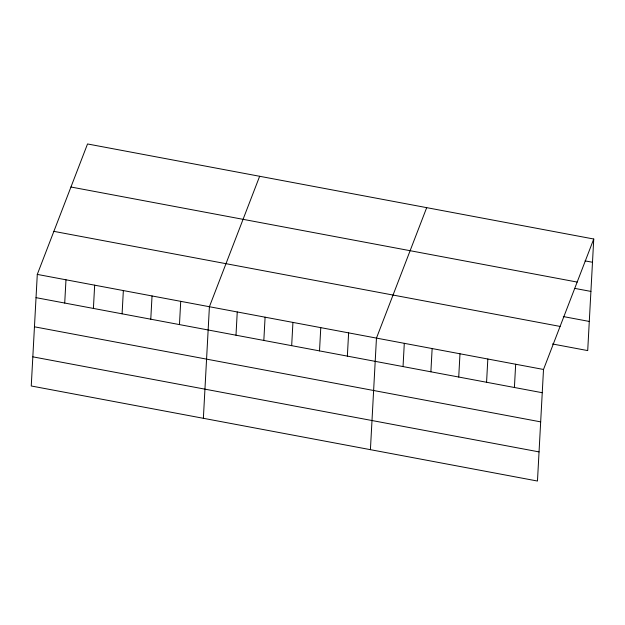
<?xml version="1.0" encoding="UTF-8"?>
<svg xmlns="http://www.w3.org/2000/svg" width="625" height="625" viewBox="0 0 625 625"><rect width="100%" height="100%" fill="white"/><g stroke="black" fill="none" stroke-linecap="round" stroke-linejoin="round"><path stroke-width="0.94" d="M37.289 274.406L31.25 385.984L537.469 481.039L543.508 369.469L593.75 239.016L87.531 143.961L37.289 274.406L543.508 369.469M64.719 303.047L65.977 279.797M93.406 308.43L94.664 285.18M122.094 313.82L123.352 290.57M150.773 319.203L152.039 295.953M179.461 324.594L180.719 301.344M203.367 418.305L209.406 306.727L259.648 176.281M235.992 335.211L237.25 311.961M263.828 340.438L265.094 317.188M291.672 345.664L292.93 322.414M319.516 350.891L320.773 327.641M347.359 356.117L348.617 332.875M370.414 449.672L376.461 338.102L426.695 207.648M403.039 366.578L404.297 343.328M430.883 371.805L432.141 348.555M458.727 377.031L459.984 353.781M486.57 382.266L487.828 359.016M514.406 387.492L515.672 364.242M593.75 239.016L587.711 350.594L552.438 343.969M585.062 260.875L592.492 262.266M70.953 187.008L577.172 282.07M575.133 288.453L590.914 291.414M563.297 316.562L589.289 321.445M53.875 231.359L560.086 326.422M36.031 297.656L542.25 392.719M34.453 326.805L540.672 421.867M32.828 356.836L539.047 451.898"/></g></svg>
